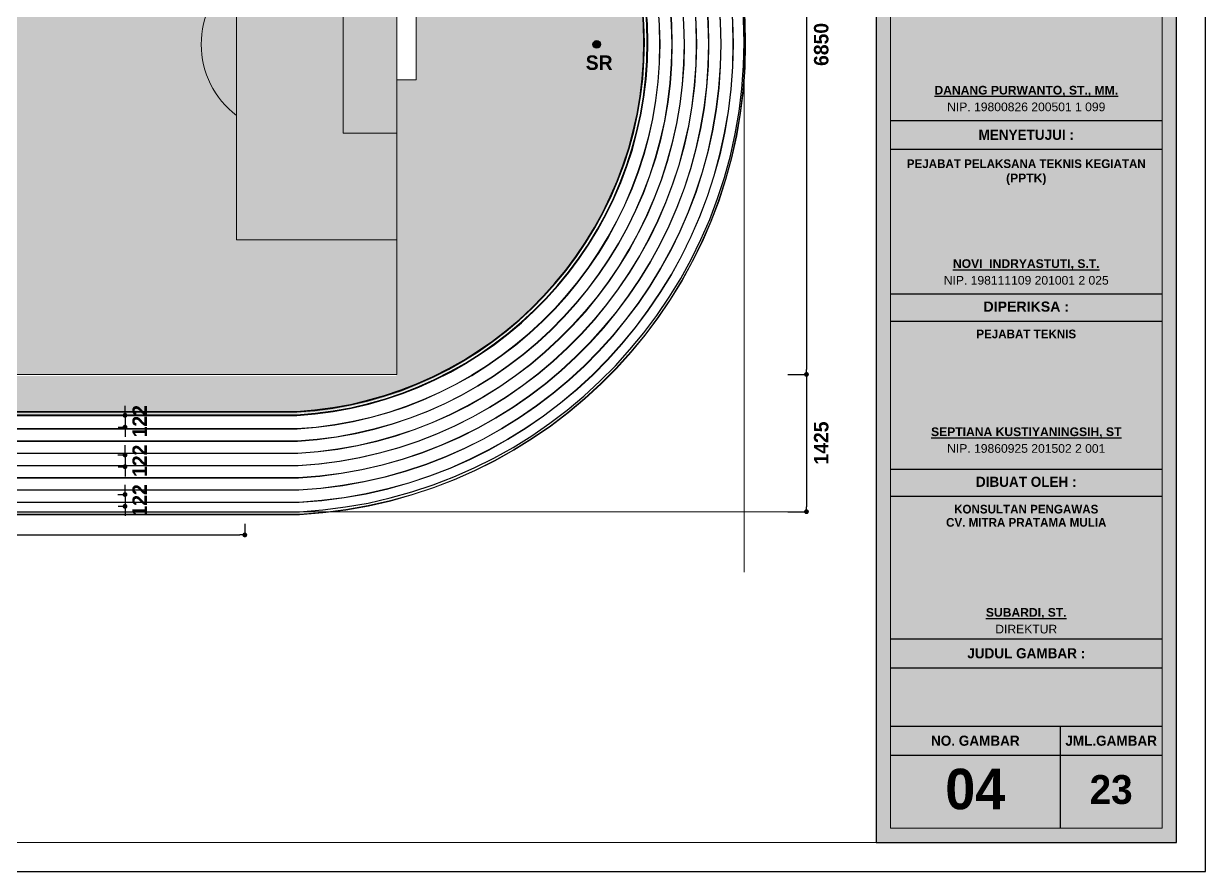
# Model space of a CAD drawing. Header units: centimetres. Extents: x -292707 to 138715, y -53922 to 66277.
# Drawn here: x 101244 to 113515, y -7217 to 1582 of the extents above; entities that cross this region are included whole.
import ezdxf

# ---------------------------------------------------------------- set-up
doc = ezdxf.new("R2010")
doc.units = ezdxf.units.CM
doc.linetypes.add('HIDDEN', pattern=[9.525, 6.35, -3.175])
for name, color, linetype in [('A-ALINE-1', 91, 'Continuous'), ('A-ALINE-2', 101, 'Continuous'), ('A-ALINE-4', 113, 'Continuous'), ('A-ALINE-7', 119, 'Continuous'), ('A-DIM', 157, 'Continuous'), ('A-TEXT', 254, 'Continuous')]:
    doc.layers.add(name, color=color, linetype=linetype)
for name, color, linetype, lineweight, true_color in [('A-FILL-1', 250, 'Continuous', 0, 0x333333), ('A-FILL-3', 7, 'Continuous', 0, 0x666666), ('A-FILL-4', 9, 'Continuous', 0, 0x808080), ('A-FILL-5', 7, 'Continuous', 0, 0x999999), ('A-FILL-8', 7, 'Continuous', 0, 0xe6e6e6), ('A-HATCH-97', 7, 'Continuous', 0, 0xf7f7f7), ('A-HATCH-97 @ 0.1', 7, 'Continuous', 0, 0xf7f7f7), ('A-HATCH-97 @ 10', 7, 'Continuous', 0, 0xf7f7f7), ('A-HATCH-97 @ 5', 7, 'Continuous', 0, 0xf7f7f7), ('A-HATCH-97 @ 7', 7, 'Continuous', 0, 0xf7f7f7)]:
    doc.layers.add(name, color=color, linetype=linetype, lineweight=lineweight, true_color=true_color)
doc.layers.add('A-SWING AREA', color=7, linetype='Continuous', lineweight=0, true_color=0xf7f7f7, transparency=0.2)
doc.styles.add('Scale 1000', font='GOTHICB.TTF', dxfattribs={"height": 150})
doc.styles.add('Scale 170', font='GOTHICB.TTF', dxfattribs={"height": 50})
doc.dimstyles.new('Scale 1000', dxfattribs={"dimscale": 0, "dimtxt": 150, "dimasz": 50, "dimexe": 5, "dimexo": 3, "dimgap": 75, "dimtad": 2, "dimdec": 0, "dimtxsty": 'Scale 1000', "dimblk": 'DOT', "dimcen": 2.5, "dimclrd": 256, "dimclre": 256, "dimclrt": 254, "dimadec": 0, "dimazin": 0, "dimtfac": 1, "dimtdec": 0, "dimtmove": 0, "dimatfit": 3, "dimldrblk": 'DOTSMALL', "dimfxl": 1, "dimtfillclr": 256, "dimlwd": -1, "dimlwe": -1, "dimarcsym": 0})

# ---------------------------------------------------------------- blocks, each defined once
blk = doc.blocks.new('jhgkjhkjhkjh')
at = {"layer": 'A-SWING AREA', "transparency": 33554457}
h = blk.add_hatch(color=256, dxfattribs=at)
h.dxf.hatch_style = 1
h.paths.add_polyline_path([(-933.61, 931.53), (-881.61, 931.53), (-881.61, 1218.53), (-933.61, 1218.53)])
at = {"layer": 'A-ALINE-1', "ltscale": 0.25}
blk.add_lwpolyline([(-933.61, 931.53), (-881.61, 931.53), (-881.61, 1218.53), (-933.61, 1218.53)], close=True, dxfattribs=at)
at = {"layer": 'A-ALINE-4', "ltscale": 0.25}
for points in [[(-931.11, 1056.44), (-884.11, 1056.44)], [(-931.11, 1051.44), (-884.11, 1051.44)], [(-931.11, 1026.44), (-884.11, 1026.44)], [(-931.11, 1021.72), (-884.11, 1021.72)], [(-931.11, 996.12), (-884.11, 996.12)], [(-931.11, 991.41), (-884.11, 991.41)], [(-931.11, 966.75), (-884.11, 966.75)], [(-931.11, 966.75), (-884.11, 966.75)], [(-931.11, 961.75), (-884.11, 961.75)], [(-931.11, 951.62), (-884.11, 951.62)], [(-901.74, 951.62), (-901.74, 934.03)], [(-931.11, 946.62), (-884.11, 946.62)]]:
    blk.add_lwpolyline(points, dxfattribs=at)
at = {"layer": 'A-FILL-1', "ltscale": 0.25}
blk.add_lwpolyline([(-1286.61, 931.53), (-933.61, 931.53), (-933.61, 1218.53), (-1286.61, 1218.53)], close=True, dxfattribs=at)
at = {"layer": 'A-FILL-1'}
blk.add_lwpolyline([(-931.11, 934.03), (-884.11, 934.03), (-884.11, 1216.03), (-931.11, 1216.03)], close=True, dxfattribs=at)
at = {"layer": 'Defpoints'}
blk.add_lwpolyline([(-1296.61, 926.53), (-876.61, 926.53), (-876.61, 1223.53), (-1296.61, 1223.53)], close=True, dxfattribs=at)
at = {"layer": 'A-TEXT', "ltscale": 0.25, "attachment_point": 5, "style": 'Scale 170'}
for s, width, insert, char_height in [('{\\fArial|b1|i0|c0|p34;\\LDANANG PURWANTO, ST., MM.}', 47, (-907.61, 1061.5), 1.5), ('{\\fArial|b0|i0|c0|p34;NIP. 19800826 200501 1 099}', 47, (-907.61, 1058.77), 1.5), ('{\\fCentury Gothic|b1|i0|c0|p34;MENYETUJUI :}', 47, (-907.61, 1053.94), 1.75), ('PEJABAT PELAKSANA TEKNIS KEGIATAN', 47, (-907.61, 1048.94), 1.5), ('{\\fArial|b1|i0|c0|p34;(PPTK)}', 47, (-907.61, 1046.25), 1.5), ('{\\fArial|b1|i0|c0|p34;\\LNOVI  INDRYASTUTI, S.T.}', 47, (-907.61, 1031.5), 1.5), ('{\\fArial|b0|i0|c0|p34;NIP. 198111109 201001 2 025}', 47, (-907.61, 1028.77), 1.5), ('{\\fArial|b1|i0|c0|p34;DIPERIKSA :}', 47, (-907.61, 1024.22), 1.75), ('PEJABAT TEKNIS', 47, (-907.61, 1019.49), 1.5), ('{\\fArial|b1|i0|c0|p34;\\LSEPTIANA KUSTIYANINGSIH, ST}', 47, (-907.61, 1002.41), 1.5), ('{\\fArial|b0|i0|c0|p34;NIP. 19860925 201502 2 001}', 47, (-907.61, 999.68), 1.5), ('DIBUAT OLEH :', 47, (-907.61, 993.91), 1.75), ('KONSULTAN PENGAWAS', 47, (-907.61, 989.18), 1.5), ('CV. MITRA PRATAMA MULIA', 47, (-907.61, 986.89), 1.5), ('{\\fArial|b1|i0|c0|p34;\\LSUBARDI, ST.}', 47, (-907.61, 971.16), 1.5), ('{\\fArial|b0|i0|c0|p34;DIREKTUR}', 47, (-907.61, 968.43), 1.5), ('{\\fCentury Gothic|b1|i0|c0|p34;JUDUL GAMBAR :}', 47, (-907.61, 964.25), 1.75), ('{\\fCentury Gothic|b1|i0|c0|p34;NO. GAMBAR}', 29.375, (-916.42, 949.12), 1.75), ('{\\fCentury Gothic|b1|i0|c0|p34;JML.GAMBAR}', 29.375, (-892.92, 949.12), 1.75), ('23', 47, (-892.92, 940.65), 5)]:
    blk.add_mtext_dynamic_manual_height_columns(s, width=width, gutter_width=105, heights=[0], dxfattribs=dict(at, insert=insert, char_height=char_height))
blk = doc.blocks.new('gfdgfd')
at = {"layer": 'A-FILL-8'}
h = blk.add_hatch(color=256, dxfattribs=at)
h.dxf.hatch_style = 1
h.paths.add_polyline_path([(29518, 27), (18938, 27), (18938, -6823), (29518, -6823)])
at = {"layer": 'A-FILL-1'}
for p, q in [((24228, -6823), (24228, 27)), ((18938, -1371), (20600, -1371)), ((20600, -1371), (20600, -5425)), ((18938, -2476), (19492, -2476)), ((19492, -4320), (19492, -2476)), ((18938, -3029), (18736, -3029)), ((18736, -3767), (18736, -3029)), ((18938, -3767), (18736, -3767)), ((18938, -4320), (19492, -4320)), ((18938, -5425), (20600, -5425))]:
    blk.add_line(p, q, dxfattribs=at)
blk.add_lwpolyline([(29518, 27), (18938, 27), (18938, -6823), (29518, -6823)], close=True, dxfattribs=at)
for points in [[(29518, -1371), (27856, -1371), (27856, -5425), (29518, -5425)], [(29518, -4320), (28964, -4320), (28964, -2476), (29518, -2476)], [(29518, -3767), (29719, -3767), (29719, -3029), (29518, -3029)]]:
    blk.add_lwpolyline(points, dxfattribs=at)
blk.add_circle((24228, -3398), 907, dxfattribs=at)
for centre, start, end in [((20046, -3398), 306.9482, 53.0518), ((28410, -3398), 126.9482, 233.0518)]:
    blk.add_arc(centre, 922, start, end, dxfattribs=at)
blk = doc.blocks.new('_Dot')
at = {"color": 0, "linetype": 'ByBlock', "lineweight": -2}
blk.add_line((-0.5, 0), (-1, 0), dxfattribs=at)
at = {"color": 0, "linetype": 'ByBlock', "const_width": 0.5}
blk.add_lwpolyline([(-0.25, 0, 1), (0.25, 0, 1)], format="xyb", close=True, dxfattribs=at)
blk = doc.blocks.new('*D127')
at = {"layer": 'A-DIM', "ltscale": 0.25, "transparency": 16777216}
for p, q in [((109213, 4791), (109378, 4791)), ((109373, 4741), (109373, -2009)), ((109178, -2059), (109378, -2059))]:
    blk.add_line(p, q, dxfattribs=at)
at = {"layer": 'Defpoints', "color": 0, "ltscale": 0.25, "transparency": 16777216}
for p in [(109210, 4791), (109175, -2059), (109373, -2059)]:
    blk.add_point(p, dxfattribs=at)
at = {"layer": 'A-DIM', "ltscale": 0.25, "transparency": 16777216, "xscale": 50, "yscale": 50, "zscale": 50}
for p, rotation in [((109373, 4791), 90), ((109373, -2059), 270)]:
    blk.add_blockref('_Dot', p, dxfattribs=dict(at, rotation=rotation))
at = {"layer": 'A-DIM', "color": 254, "ltscale": 0.25, "transparency": 16777216, "insert": (109527, 1366), "char_height": 150, "attachment_point": 5, "rotation": 90, "style": 'Scale 1000'}
blk.add_mtext('6850', dxfattribs=at)
blk = doc.blocks.new('_DotSmall')
at = {"color": 0, "linetype": 'ByBlock', "const_width": 0.5}
blk.add_lwpolyline([(-0.0625, 0, 1), (0.0625, 0, 1)], format="xyb", close=True, dxfattribs=at)
blk = doc.blocks.new('*D142')
at = {"layer": 'A-DIM', "ltscale": 0.25, "transparency": 16777216}
for p, q in [((109178, -2059), (109378, -2059)), ((109373, -2109), (109373, -3434)), ((109178, -3484), (109378, -3484))]:
    blk.add_line(p, q, dxfattribs=at)
at = {"layer": 'Defpoints', "color": 0, "ltscale": 0.25, "transparency": 16777216}
for p in [(109175, -2059), (109175, -3484), (109373, -3484)]:
    blk.add_point(p, dxfattribs=at)
at = {"layer": 'A-DIM', "ltscale": 0.25, "transparency": 16777216, "xscale": 50, "yscale": 50, "zscale": 50}
for p, rotation in [((109373, -2059), 90), ((109373, -3484), 270)]:
    blk.add_blockref('_Dot', p, dxfattribs=dict(at, rotation=rotation))
at = {"layer": 'A-DIM', "color": 254, "ltscale": 0.25, "transparency": 16777216, "insert": (109527, -2771), "char_height": 150, "attachment_point": 5, "rotation": 90, "style": 'Scale 1000'}
blk.add_mtext('1425', dxfattribs=at)
blk = doc.blocks.new('*D131')
at = {"layer": 'A-DIM', "ltscale": 0.25, "transparency": 16777216}
for p, q in [((93541, -3611), (93541, -3730)), ((103541, -3611), (103541, -3730)), ((93591, -3725), (103491, -3725))]:
    blk.add_line(p, q, dxfattribs=at)
at = {"layer": 'Defpoints', "color": 0, "ltscale": 0.25, "transparency": 16777216}
for p in [(93541, -3608), (103541, -3608), (103541, -3725)]:
    blk.add_point(p, dxfattribs=at)
at = {"layer": 'A-DIM', "ltscale": 0.25, "transparency": 16777216, "xscale": 50, "yscale": 50, "zscale": 50, "rotation": 180}
blk.add_blockref('_Dot', (93541, -3725), dxfattribs=at)
at = {"layer": 'A-DIM', "ltscale": 0.25, "transparency": 16777216, "xscale": 50, "yscale": 50, "zscale": 50}
blk.add_blockref('_Dot', (103541, -3725), dxfattribs=at)
at = {"layer": 'A-DIM', "color": 254, "ltscale": 0.25, "transparency": 16777216, "insert": (98541, -3878), "char_height": 150, "attachment_point": 5, "style": 'Scale 1000'}
blk.add_mtext('10000', dxfattribs=at)
blk = doc.blocks.new('*D132')
at = {"layer": 'A-DIM', "ltscale": 0.25, "transparency": 16777216}
for p, q in [((102297, -2434), (102297, -2384)), ((102223, -2484), (102302, -2484)), ((102297, -2484), (102297, -2606)), ((102227, -2606), (102302, -2606)), ((102297, -2656), (102297, -2706))]:
    blk.add_line(p, q, dxfattribs=at)
at = {"layer": 'Defpoints', "color": 0, "ltscale": 0.25, "transparency": 16777216}
for p in [(102220, -2484), (102224, -2606), (102297, -2606)]:
    blk.add_point(p, dxfattribs=at)
at = {"layer": 'A-DIM', "ltscale": 0.25, "transparency": 16777216, "xscale": 50, "yscale": 50, "zscale": 50}
for p, rotation in [((102297, -2484), 270), ((102297, -2606), 90)]:
    blk.add_blockref('_Dot', p, dxfattribs=dict(at, rotation=rotation))
at = {"layer": 'A-DIM', "color": 254, "ltscale": 0.25, "transparency": 16777216, "insert": (102449, -2545), "char_height": 150, "attachment_point": 5, "rotation": 90, "style": 'Scale 1000'}
blk.add_mtext('122', dxfattribs=at)
blk = doc.blocks.new('*D133')
at = {"layer": 'A-DIM', "ltscale": 0.25, "transparency": 16777216}
for p, q in [((102297, -2845), (102297, -2795)), ((102223, -2895), (102302, -2895)), ((102297, -2895), (102297, -3017)), ((102227, -3017), (102302, -3017)), ((102297, -3067), (102297, -3117))]:
    blk.add_line(p, q, dxfattribs=at)
at = {"layer": 'Defpoints', "color": 0, "ltscale": 0.25, "transparency": 16777216}
for p in [(102220, -2895), (102224, -3017), (102297, -3017)]:
    blk.add_point(p, dxfattribs=at)
at = {"layer": 'A-DIM', "ltscale": 0.25, "transparency": 16777216, "xscale": 50, "yscale": 50, "zscale": 50}
for p, rotation in [((102297, -2895), 270), ((102297, -3017), 90)]:
    blk.add_blockref('_Dot', p, dxfattribs=dict(at, rotation=rotation))
at = {"layer": 'A-DIM', "color": 254, "ltscale": 0.25, "transparency": 16777216, "insert": (102449, -2956), "char_height": 150, "attachment_point": 5, "rotation": 90, "style": 'Scale 1000'}
blk.add_mtext('122', dxfattribs=at)
blk = doc.blocks.new('*D134')
at = {"layer": 'A-DIM', "ltscale": 0.25, "transparency": 16777216}
for p, q in [((102223, -3306), (102302, -3306)), ((102297, -3256), (102297, -3206)), ((102297, -3306), (102297, -3428)), ((102227, -3428), (102302, -3428)), ((102297, -3478), (102297, -3528))]:
    blk.add_line(p, q, dxfattribs=at)
at = {"layer": 'Defpoints', "color": 0, "ltscale": 0.25, "transparency": 16777216}
for p in [(102220, -3306), (102224, -3428), (102297, -3428)]:
    blk.add_point(p, dxfattribs=at)
at = {"layer": 'A-DIM', "ltscale": 0.25, "transparency": 16777216, "xscale": 50, "yscale": 50, "zscale": 50}
for p, rotation in [((102297, -3306), 270), ((102297, -3428), 90)]:
    blk.add_blockref('_Dot', p, dxfattribs=dict(at, rotation=rotation))
at = {"layer": 'A-DIM', "color": 254, "ltscale": 0.25, "transparency": 16777216, "insert": (102449, -3367), "char_height": 150, "attachment_point": 5, "rotation": 90, "style": 'Scale 1000'}
blk.add_mtext('122', dxfattribs=at)
blk = doc.blocks.new('*U1259')
at = {"layer": 'A-HATCH-97 @ 0.1', "ltscale": 0.25}
h = blk.add_hatch(color=256, dxfattribs=at)
h.dxf.hatch_style = 1
edge = h.paths.add_edge_path()
edge.add_line((104083, 5211), (95565, 5211))
edge.add_arc((95854, 1384), 3838, 94.3076, 265.7992)
edge.add_line((95572, -2444), (104080, -2444))
edge.add_arc((103851, 1383), 3834, 273.4148, 446.5425)
h.paths.add_polyline_path([(105113, 1717), (105314, 1717), (105314, 997), (105118, 997), (105118, -2077), (94533, -2077), (94533, 979), (94331, 979), (94331, 1717), (94533, 1717), (94533, 4773), (105113, 4773)], flags=16)
edge = h.paths.add_edge_path(flags=0)
edge.add_arc((104005, 1348), 922, 126.9482, 233.0518, ccw=False)
edge.add_line((103451, 2085), (103451, 612))
edge = h.paths.add_edge_path(flags=0)
edge.add_arc((99823, 1348), 907, 0, 360)
edge = h.paths.add_edge_path(flags=0)
edge.add_line((96195, 612), (96195, 2085))
edge.add_arc((95641, 1348), 922, -53.0518, 53.0518, ccw=False)
at = {"layer": 'A-HATCH-97 @ 10', "ltscale": 0.25}
h = blk.add_hatch(color=256, dxfattribs=at)
h.dxf.hatch_style = 1
edge = h.paths.add_edge_path()
edge.add_line((104083, 5211), (95565, 5211))
edge.add_arc((95854, 1384), 3838, 94.3076, 265.7992)
edge.add_line((95572, -2444), (104080, -2444))
edge.add_arc((103851, 1383), 3834, 273.4148, 446.5425)
h.paths.add_polyline_path([(105113, 1717), (105314, 1717), (105314, 997), (105118, 997), (105118, -2077), (94533, -2077), (94533, 979), (94331, 979), (94331, 1717), (94533, 1717), (94533, 4773), (105113, 4773)], flags=16)
edge = h.paths.add_edge_path(flags=0)
edge.add_arc((104005, 1348), 922, 126.9482, 233.0518, ccw=False)
edge.add_line((103451, 2085), (103451, 612))
edge = h.paths.add_edge_path(flags=0)
edge.add_arc((99823, 1348), 907, 0, 360)
edge = h.paths.add_edge_path(flags=0)
edge.add_line((96195, 612), (96195, 2085))
edge.add_arc((95641, 1348), 922, -53.0518, 53.0518, ccw=False)
at = {"layer": 'A-HATCH-97 @ 5', "ltscale": 0.25}
h = blk.add_hatch(color=256, dxfattribs=at)
h.dxf.hatch_style = 1
edge = h.paths.add_edge_path()
edge.add_line((104083, 5211), (95565, 5211))
edge.add_arc((95854, 1384), 3838, 94.3076, 265.7992)
edge.add_line((95572, -2444), (104080, -2444))
edge.add_arc((103851, 1383), 3834, 273.4148, 446.5425)
h.paths.add_polyline_path([(105113, 1717), (105314, 1717), (105314, 997), (105118, 997), (105118, -2077), (94533, -2077), (94533, 979), (94331, 979), (94331, 1717), (94533, 1717), (94533, 4773), (105113, 4773)], flags=16)
edge = h.paths.add_edge_path(flags=0)
edge.add_arc((104005, 1348), 922, 126.9482, 233.0518, ccw=False)
edge.add_line((103451, 2085), (103451, 612))
edge = h.paths.add_edge_path(flags=0)
edge.add_arc((99823, 1348), 907, 0, 360)
edge = h.paths.add_edge_path(flags=0)
edge.add_line((96195, 612), (96195, 2085))
edge.add_arc((95641, 1348), 922, -53.0518, 53.0518, ccw=False)
at = {"layer": 'A-HATCH-97 @ 7', "ltscale": 0.25}
h = blk.add_hatch(color=256, dxfattribs=at)
h.dxf.hatch_style = 1
edge = h.paths.add_edge_path()
edge.add_line((104083, 5211), (95565, 5211))
edge.add_arc((95854, 1384), 3838, 94.3076, 265.7992)
edge.add_line((95572, -2444), (104080, -2444))
edge.add_arc((103851, 1383), 3834, 273.4148, 446.5425)
h.paths.add_polyline_path([(105113, 1717), (105314, 1717), (105314, 997), (105118, 997), (105118, -2077), (94533, -2077), (94533, 979), (94331, 979), (94331, 1717), (94533, 1717), (94533, 4773), (105113, 4773)], flags=16)
edge = h.paths.add_edge_path(flags=0)
edge.add_arc((104005, 1348), 922, 126.9482, 233.0518, ccw=False)
edge.add_line((103451, 2085), (103451, 612))
edge = h.paths.add_edge_path(flags=0)
edge.add_arc((99823, 1348), 907, 0, 360)
edge = h.paths.add_edge_path(flags=0)
edge.add_line((96195, 612), (96195, 2085))
edge.add_arc((95641, 1348), 922, -53.0518, 53.0518, ccw=False)

msp = doc.modelspace()

# ---------------------------------------------------------------- hatches: boundary and pattern name
at = {"layer": 'A-FILL-5'}
h = msp.add_hatch(color=256, dxfattribs=at)
h.dxf.hatch_style = 1
edge = h.paths.add_edge_path()
edge.add_arc((107195.6, 1366.2), 40, 0, 360)
at = {"layer": 'A-TEXT', "ltscale": 0.25}
h = msp.add_hatch(dxfattribs=at)
h.set_pattern_fill('AR-SAND', color=256, scale=5)
h.set_pattern_definition([(37.5, (75594.96, 36276.96), (-8.00016, 244.7066), [0, -193.04, 0, -215.9, 0, -206.375]), (7.5, (75594.96, 36276.96), (224.7616, 358.4126), [0, -104.14, 0, -173.99, 0, -66.675]), (327.5, (75438.75, 36276.96), (395.4962, 0.7186), [0, -63.5, 0, -228.6, 0, -298.45]), (317.5, (75438.75, 36276.96), (381.7782, 111.4647), [0, -31.75, 0, -149.86, 0, -171.45])])
h.paths.add_polyline_path([(104070.4, 5198.2), (95566.2, 5198.2, 0.9295904), (95570.7, -2466.8), (104074.9, -2466.8, 0.9427091)])
h.paths.add_polyline_path([(105314.3, 1716.9), (105314.3, 979.5), (105112.8, 979.5), (105112.8, -2076.8), (94532.8, -2076.8), (94532.8, 979.5), (94331.3, 979.5), (94331.3, 1716.9), (94532.8, 1716.9), (94532.8, 4773.2), (105112.8, 4773.2), (105112.8, 1716.9)], flags=16)
h.paths.add_polyline_path([(103450.7, 611.6, -0.499146), (103450.7, 2084.8)], flags=0)
h.paths.add_polyline_path([(100729.4, 1348.2, -1), (98916.2, 1348.2, -1)], flags=0)
h.paths.add_polyline_path([(96194.9, 611.6), (96194.9, 2084.8, -0.499146)], flags=0)

# ---------------------------------------------------------------- linework, layer by layer
at = {"layer": 'A-ALINE-2', "ltscale": 0.14}
msp.add_lwpolyline([(104108.9, -3484, 0.9489945), (104103.8, 6251), (95535.4, 6251, 0.9372656), (95540.5, -3484)], format="xyb", close=True, dxfattribs=at)
at = {"layer": 'A-ALINE-7', "ltscale": 0.14}
for points in [[(104080.9, -2484, 0.9429613), (104076.4, 5251), (95569.9, 5251, 0.9298981), (95574.5, -2484)], [(104080.8, -2479, 0.9429254), (104076.3, 5246), (95570.1, 5246, 0.9298544), (95574.6, -2479)], [(104079.9, -2449, 0.9427091), (104075.4, 5216), (95571.2, 5216, 0.9295904), (95575.7, -2449)]]:
    msp.add_lwpolyline(points, format="xyb", close=True, dxfattribs=at)
msp.add_lwpolyline([(104079.8, -2444, 0.9426728), (104075.3, 5211), (95571.4, 5211, 0.9295461), (95575.9, -2444), (104079.8, -2444)], format="xyb", dxfattribs=at)
at = {"layer": 'A-FILL-3', "linetype": 'HIDDEN', "ltscale": 0.25}
for p, q in [((108727.8, -4112.6), (108723.3, 6844.6)), ((109174.9, -3484), (90480.8, -3484))]:
    msp.add_line(p, q, dxfattribs=at)
at = {"layer": 'A-FILL-4', "ltscale": 0.14}
for points in [[(104109.3, -3516, 0.9490759), (104104.2, 6251), (95534.9, 6251, 0.9373651), (95540, -3516)], [(104109.2, -3511, 0.9490505), (104104.1, 6246), (95535.1, 6246, 0.9373341), (95540.2, -3511)], [(104105.9, -3389, 0.9484185), (104100.9, 6124), (95539.1, 6124, 0.9365617), (95544.1, -3389)], [(104105.8, -3384, 0.948392), (104100.8, 6119), (95539.2, 6119, 0.9365294), (95544.3, -3384)], [(104102.5, -3262, 0.9477346), (104097.6, 5997), (95543.3, 5997, 0.9357261), (95548.2, -3262)], [(104102.4, -3257, 0.9477071), (104097.4, 5992), (95543.5, 5992, 0.9356925), (95548.4, -3257)], [(104099.1, -3135, 0.9470225), (104094.2, 5870), (95547.6, 5870, 0.9348562), (95552.5, -3135)], [(104098.9, -3130, 0.9469939), (104094, 5865), (95547.7, 5865, 0.9348213), (95552.6, -3130)], [(104095.5, -3008, 0.9462802), (104090.7, 5743), (95551.9, 5743, 0.9339496), (95556.7, -3008)], [(104095.4, -3003, 0.9462504), (104090.6, 5738), (95552.1, 5738, 0.9339132), (95556.9, -3003)], [(104092, -2881, 0.9455055), (104087.2, 5616), (95556.3, 5616, 0.9330036), (95561.1, -2881)], [(104091.8, -2876, 0.9454744), (104087.1, 5611), (95556.5, 5611, 0.9329656), (95561.2, -2876)], [(104088.4, -2754, 0.944696), (104083.7, 5489), (95560.8, 5489, 0.9320153), (95565.5, -2754)], [(104088.2, -2749, 0.9446634), (104083.5, 5484), (95561, 5484, 0.9319755), (95565.6, -2749)], [(104084.7, -2627, 0.9438489), (104080.1, 5362), (95565.3, 5362, 0.9309813), (95569.9, -2627)], [(104084.5, -2622, 0.9438148), (104079.9, 5357), (95565.5, 5357, 0.9309396), (95570.1, -2622)]]:
    msp.add_lwpolyline(points, format="xyb", close=True, dxfattribs=at)
at = {"layer": 'A-TEXT', "ltscale": 0.25}
for radius in [40, 35]:
    msp.add_circle((107195.6, 1366.2), radius, dxfattribs=at)

# ---------------------------------------------------------------- block references
at = {"layer": 'A-HATCH-97'}
msp.add_blockref('*U1259', (0, 0), dxfattribs=at)
at = {"layer": 'A-TEXT', "xscale": 60, "yscale": 60, "zscale": 60}
msp.add_blockref('jhgkjhkjhkjh', (166111.9, -62809), dxfattribs=at)
at = {"layer": 'A-TEXT'}
msp.add_blockref('gfdgfd', (75600, 4764.1), dxfattribs=at)

# ---------------------------------------------------------------- texts
at = {"layer": 'A-TEXT', "ltscale": 0.25}
for s, width, gutter_width, insert, char_height, attachment_point, style in [('SR', 399.477, 750, (107081.3, 1251.7), 150, 1, 'Scale 1000'), ('04', 1762.5, 6300, (111126.5, -6365.3), 420, 5, 'Scale 170')]:
    msp.add_mtext_dynamic_manual_height_columns(s, width=width, gutter_width=gutter_width, heights=[0], dxfattribs=dict(at, insert=insert, char_height=char_height, attachment_point=attachment_point, style=style))

# ---------------------------------------------------------------- dimensions: what is measured, and where the dimension line sits
at = {"layer": 'A-DIM', "ltscale": 0.25}
for base, p1, p2, override, picture, middle in [((109373.4, -2059), (109210.4, 4791), (109174.9, -2059), {"dimscale": 1}, '*D127', (109527.2, 1366)), ((109373.4, -3484), (109174.9, -2059), (109174.9, -3484), {"dimscale": 1, "dimtmove": 1}, '*D142', (109527.2, -2771.5))]:
    dim = msp.add_linear_dim(base=base, p1=p1, p2=p2, angle=90, dimstyle='Scale 1000', override=override, dxfattribs=at)
    dim.commit()
    dim.dimension.update_dxf_attribs({"geometry": picture, "text_midpoint": middle})
for base, p1, p2, picture, middle in [((102296.8, -2606), (102220.5, -2484), (102224.1, -2606), '*D132', (102296.8, -2545)), ((102296.8, -3017), (102220.5, -2895), (102224.1, -3017), '*D133', (102296.8, -2956)), ((102296.8, -3428), (102220.5, -3306), (102224.1, -3428), '*D134', (102296.8, -3367))]:
    dim = msp.add_linear_dim(base=base, p1=p1, p2=p2, angle=90, dimstyle='Scale 1000', override={"dimscale": 1}, dxfattribs=at)
    dim.commit()
    dim.dimension.update_dxf_attribs({"geometry": picture, "text_midpoint": middle, "dimtype": 160})
dim = msp.add_linear_dim(base=(103540.9, -3724.7), p1=(93540.8, -3608.3), p2=(103540.9, -3608.3), dimstyle='Scale 1000', override={"dimscale": 1, "dimtmove": 1}, dxfattribs=at)
dim.commit()
dim.dimension.update_dxf_attribs({"geometry": '*D131', "text_midpoint": (98540.8, -3878.5)})

doc.saveas('drawing.dxf')
